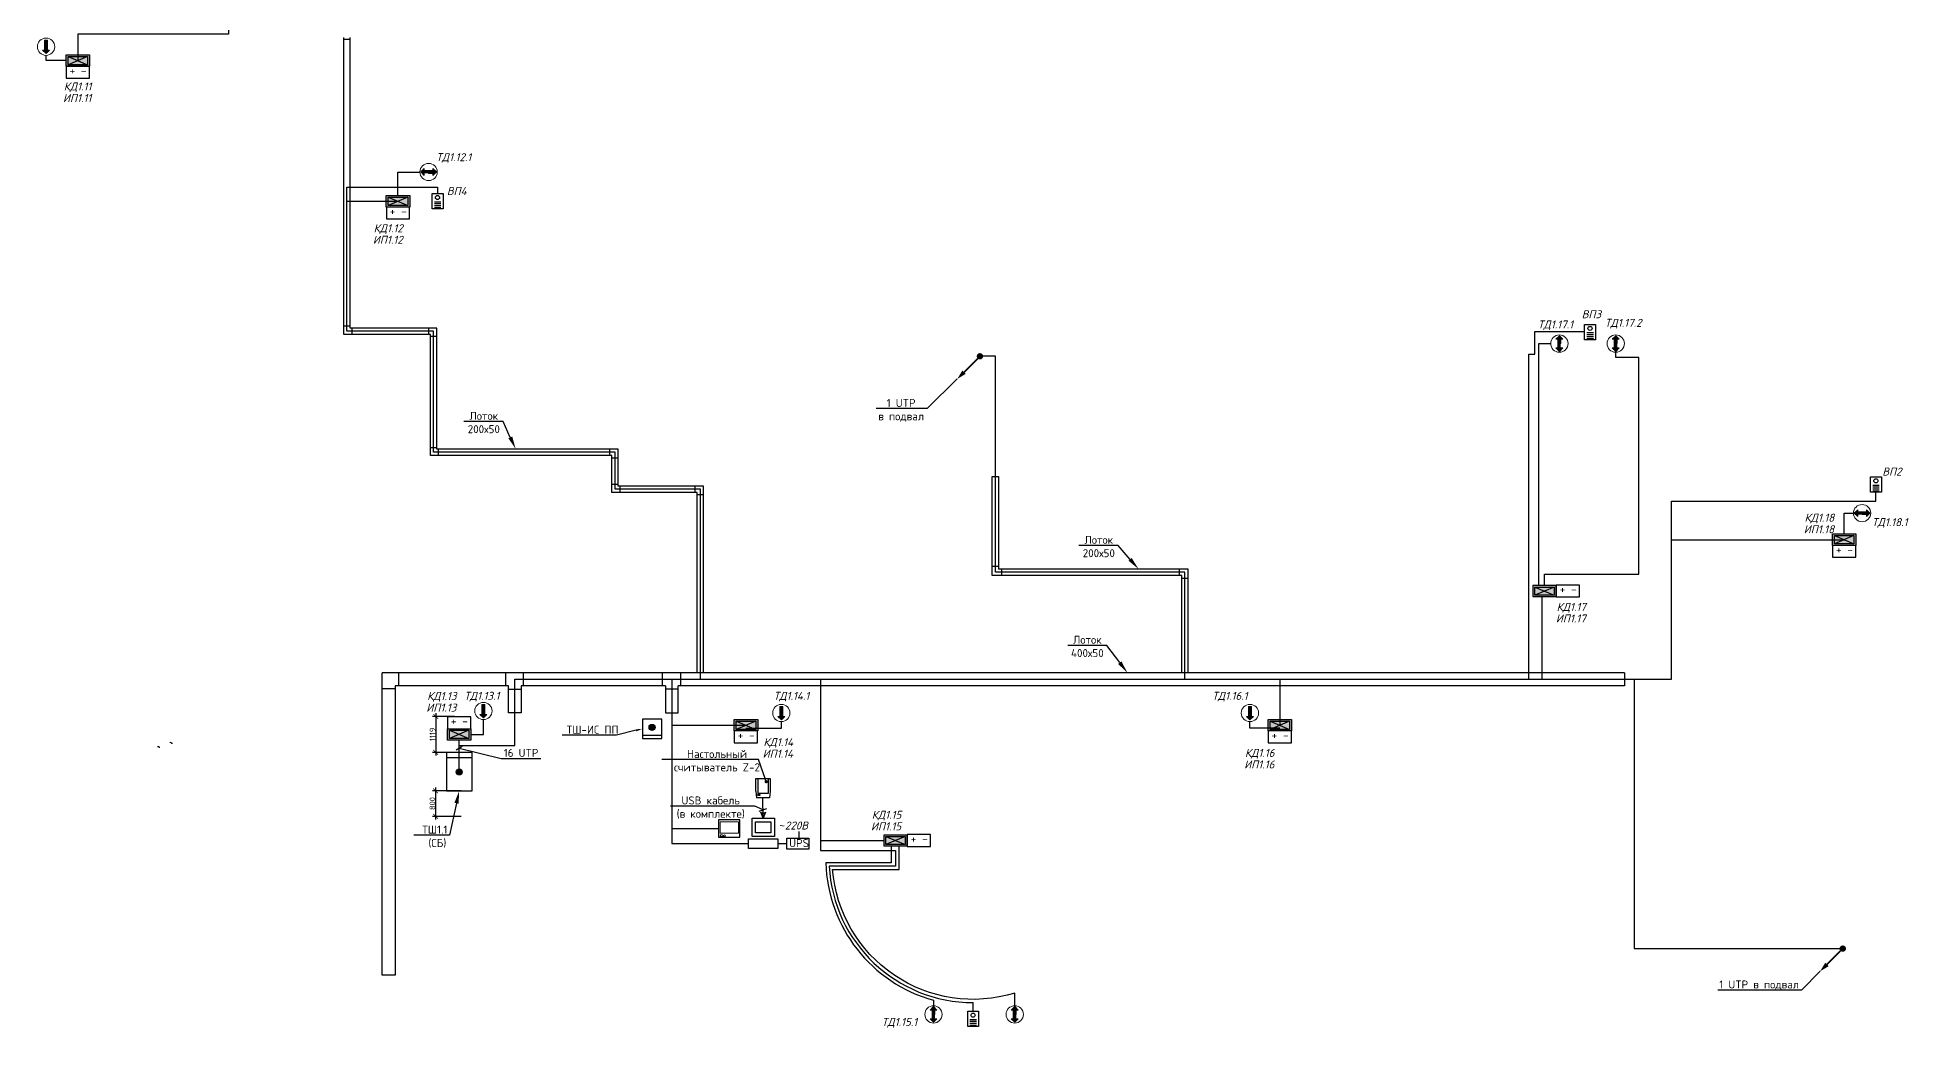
# Model space of a CAD drawing. Header units: millimetres. Extents: x -227263 to 66247, y -328592 to 378394.
# Drawn here: x 5106 to 63573, y 6150 to 37090 of the extents above; entities that cross this region are included whole.
import ezdxf
from ezdxf import colors
from ezdxf.entities.mleader import LeaderData, LeaderLine
from ezdxf.math import Vec2, Vec3

# ---------------------------------------------------------------- set-up
doc = ezdxf.new("R2010")
doc.units = ezdxf.units.MM
doc.header["$LTSCALE"] = 0.5
doc.layers.get('0').update_dxf_attribs({"lineweight": 18})
doc.layers.get('Defpoints').update_dxf_attribs({"color": 4, "lineweight": 140})
for name, color, linetype, lineweight in [('002_СКУД', 7, 'Continuous', 40), ('_0', 7, 'Continuous', 18), ('_СКУД', 1, 'Continuous', 30), ('_СС_ТФ', 174, 'Continuous', 30), ('АПС извещ', 1, 'Continuous', 30), ('ОС', 5, 'Continuous', 30), ('ОХР', 5, 'Continuous', 30), ('СКС UTP', 5, 'Continuous', 30), ('СС_СКК_Лоток', 170, 'Continuous', 25), ('СС_СКС_Кабель', 6, 'Continuous', 30), ('СС_СКС_Оборудование', 6, 'Continuous', 30), ('СС_СКУД_кабель', 7, 'Continuous', 30), ('СС_СКУД_оборудование', 7, 'Continuous', 25), ('СС_СКУД_текст', 7, 'Continuous', 25), ('СС_Схема', 7, 'Continuous', 30), ('Текст', 2, 'Continuous', 0)]:
    doc.layers.add(name, color=color, linetype=linetype, lineweight=lineweight)
for name, color, linetype in [('003_ОС', 170, 'Continuous'), ('1', 7, 'Continuous'), ('Датчики охр.', 5, 'Continuous')]:
    doc.layers.add(name, color=color, linetype=linetype)
doc.styles.add('BRAZEN-txt', font='isocpeui.ttf')
doc.styles.add('DEN', font='', dxfattribs={"height": 300})
doc.styles.add('ICOCPEUR', font='')
doc.styles.add('ISOCPEUR', font='isocpeui.ttf', dxfattribs={"height": 2.5})
doc.styles.add('UGO', font='isocpeui.ttf')
doc.styles.get('DEN').set_extended_font_data('ISOCPEUR')
doc.styles.get('ICOCPEUR').set_extended_font_data('ISOCPEUR')
doc.dimstyles.new('BRAZEN-Размеры_осевые', dxfattribs={"dimscale": 0, "dimtxt": 350, "dimasz": 150, "dimexe": 100, "dimexo": 100, "dimgap": 70, "dimtad": 1, "dimdec": 0, "dimzin": 0, "dimdsep": 46, "dimtxsty": 'BRAZEN-txt', "dimblk": 'ARCHTICK', "dimcen": 1, "dimdle": 100, "dimadec": 0, "dimazin": 0, "dimtfac": 1, "dimtdec": 0, "dimtofl": 0, "dimtmove": 1, "dimatfit": 3, "dimfxl": 1, "dimtolj": 1, "dimtzin": 0, "dimarcsym": 0})

# ---------------------------------------------------------------- blocks, each defined once
blk = doc.blocks.new('_ArchTick')
at = {"color": 0, "linetype": 'ByBlock', "const_width": 0.15}
blk.add_lwpolyline([(-0.5, -0.5), (0.5, 0.5)], dxfattribs=at)
blk = doc.blocks.new('*U278')
blk.add_hatch(color=256).paths.add_polyline_path([(-0.71, -0.71, 1), (0.71, 0.71, 1)])
blk.add_lwpolyline([(-7.07, -7.07, 0, 1.5, 0), (-4.95, -4.95, 2, 2, 0)], format="xyseb")
at = {"const_width": 0.5}
blk.add_lwpolyline([(-4.95, -4.95), (-0.71, -0.71)], dxfattribs=at)
blk = doc.blocks.new('_None')
blk = doc.blocks.new('соед. коробка')
at = {"layer": 'ОС'}
h = blk.add_hatch(color=0, dxfattribs=at)
h.dxf.hatch_style = 1
h.paths.add_polyline_path([(93.75, 0, 1), (-93.75, 0, 1)])
at = {"layer": 'ОС', "color": 0}
blk.add_circle((0, 0), 93.75, dxfattribs=at)
at = {"layer": 'ОС', "color": 0, "style": 'UGO'}
blk.add_attdef('ПАРАМЕТР', (-187.5, 150), '', height=112.5, dxfattribs=at)
blk = doc.blocks.new('*D498')
at = {"layer": 'Defpoints', "color": 0, "transparency": 16777216}
for p in [(18448, 13551), (17546, 12751), (18448, 12751)]:
    blk.add_point(p, dxfattribs=at)
at = {"layer": 'СС_СКК_Лоток', "color": 0, "linetype": 'Continuous', "lineweight": -2, "transparency": 16777216}
for p, q in [((18348, 13551), (17446, 13551)), ((17546, 13651), (17546, 12651)), ((18348, 12751), (17446, 12751))]:
    blk.add_line(p, q, dxfattribs=at)
at = {"layer": 'СС_СКК_Лоток', "color": 0, "lineweight": -2, "transparency": 16777216, "xscale": 150, "yscale": 150, "zscale": 150}
for p, rotation in [((17546, 13551), 90), ((17546, 12751), 270)]:
    blk.add_blockref('_ArchTick', p, dxfattribs=dict(at, rotation=rotation))
at = {"layer": 'СС_СКК_Лоток', "color": 0, "lineweight": 0, "transparency": 16777216, "insert": (17447, 13151), "char_height": 250, "width": 731.08, "attachment_point": 5, "rotation": 90, "style": 'ICOCPEUR'}
blk.add_mtext('\\A1;{\\H0.71429x;800}', dxfattribs=at)
blk = doc.blocks.new('*D499')
at = {"layer": 'Defpoints', "color": 0, "transparency": 16777216}
for p in [(18240, 15870), (17553, 14751), (18285, 14751)]:
    blk.add_point(p, dxfattribs=at)
at = {"layer": 'СС_СКК_Лоток', "color": 0, "linetype": 'Continuous', "lineweight": -2, "transparency": 16777216}
for p, q in [((18140, 15870), (17453, 15870)), ((17553, 15970), (17553, 14651)), ((18185, 14751), (17453, 14751))]:
    blk.add_line(p, q, dxfattribs=at)
at = {"layer": 'СС_СКК_Лоток', "color": 0, "lineweight": -2, "transparency": 16777216, "xscale": 150, "yscale": 150, "zscale": 150}
for p, rotation in [((17553, 15870), 90), ((17553, 14751), 270)]:
    blk.add_blockref('_ArchTick', p, dxfattribs=dict(at, rotation=rotation))
at = {"layer": 'СС_СКК_Лоток', "color": 0, "lineweight": 0, "transparency": 16777216, "insert": (17453, 15311), "char_height": 250, "width": 731.08, "attachment_point": 5, "rotation": 90, "style": 'ICOCPEUR'}
blk.add_mtext('\\A1;{\\H0.71429x;1119}', dxfattribs=at)
blk = doc.blocks.new('точка доступа')
at = {"lineweight": 20}
h = blk.add_hatch(color=0, dxfattribs=at)
h.dxf.hatch_style = 1
h.paths.add_polyline_path([(-64, 154), (-64, -293), (64, -293), (64, 154), (154, 154), (0, 310), (-154, 154)])
at = {"color": 0, "lineweight": 20}
for p, q in [((-154, 154), (0, 310)), ((-64, 154), (-154, 154)), ((-64, -293), (-64, 154)), ((154, 154), (0, 310)), ((64, -293), (64, 154)), ((64, 154), (154, 154)), ((-64, -293), (64, -293))]:
    blk.add_line(p, q, dxfattribs=at)
blk.add_circle((0, 0), 385, dxfattribs=at)
blk = doc.blocks.new('глб87')
at = {"layer": 'АПС извещ', "color": 1, "ltscale": 100}
blk.add_lwpolyline([(188096, -212870), (187290, -212870), (187290, -213279), (188096, -213279)], close=True, dxfattribs=at)
at = {"layer": '1', "color": 7, "style": 'DEN'}
blk.add_text('+ -', height=300, dxfattribs=at).set_placement((187401, -213161))
blk = doc.blocks.new('A$Ca14e5f01')
at = {"lineweight": 20}
h = blk.add_hatch(color=0, dxfattribs=at)
h.dxf.hatch_style = 1
h.paths.add_polyline_path([(315, 405), (378, 405), (270, 514), (162, 405), (225, 405), (225, 270), (315, 270)])
h = blk.add_hatch(color=0, dxfattribs=at)
h.dxf.hatch_style = 1
h.paths.add_polyline_path([(315, 134), (315, 270), (225, 270), (225, 134), (162, 134), (270, 25), (378, 134)])
at = {"color": 0, "lineweight": 20}
for p, q in [((162, 405), (270, 514)), ((225, 405), (162, 405)), ((225, 134), (162, 134)), ((162, 134), (270, 25)), ((225, 270), (225, 134)), ((315, 270), (225, 270)), ((315, 270), (225, 270)), ((378, 405), (270, 514)), ((378, 134), (270, 25)), ((315, 270), (315, 405)), ((315, 405), (378, 405)), ((315, 270), (315, 134)), ((315, 134), (378, 134))]:
    blk.add_line(p, q, dxfattribs=at)
blk.add_circle((270, 270), 270, dxfattribs=at)
blk = doc.blocks.new('A$C2DBE3CD9')
at = {"layer": '_0', "true_color": 0xffffff}
h = blk.add_hatch(color=7, dxfattribs=at)
h.dxf.hatch_style = 1
h.paths.add_polyline_path([(0, 542), (355, 542), (355, 0), (0, 0)])
at = {"layer": '_СКУД', "color": 5, "lineweight": 30, "ltscale": 200}
for points in [[(0, 542), (355, 542), (355, 0), (0, 0)], [(45, 496), (310, 496), (310, 45), (45, 45)]]:
    blk.add_lwpolyline(points, close=True, dxfattribs=at)
for points in [[(45, 496), (310, 45)], [(45, 45), (310, 496)]]:
    blk.add_lwpolyline(points, dxfattribs=at)
blk = doc.blocks.new('A$C40bc01a5')
at = {"layer": '_0', "true_color": 0xffffff, "transparency": 33554610}
h = blk.add_hatch(color=7, dxfattribs=at)
h.dxf.hatch_style = 1
h.paths.add_polyline_path([(602, 309), (-598, 309), (-598, -300), (602, -300)])
at = {"layer": 'АПС извещ', "color": 82, "lineweight": 30, "ltscale": 100}
blk.add_lwpolyline([(602, 309), (-598, 309), (-598, -300), (602, -300)], close=True, dxfattribs=at)
at = {"layer": 'Датчики охр.', "color": 82, "lineweight": 30}
for p, q in [((-494, 225), (494, -225)), ((494, 225), (-494, -225))]:
    blk.add_line(p, q, dxfattribs=at)
blk.add_lwpolyline([(-494, 225), (494, 225), (494, -225), (-494, -225)], close=True, dxfattribs=at)
blk = doc.blocks.new('_Oblique')
at = {"color": 0, "linetype": 'ByBlock', "lineweight": -2}
blk.add_line((-0.5, -0.5), (0.5, 0.5), dxfattribs=at)
blk = doc.blocks.new('*U508')
at = {"layer": '_СС_ТФ', "color": 3, "lineweight": 30}
for p, q in [((-102, -14), (101, -14)), ((-102, -74), (101, -74)), ((-102, -136), (101, -136)), ((-102, -194), (101, -194))]:
    blk.add_line(p, q, dxfattribs=at)
blk.add_lwpolyline([(-171, 241), (171, 241), (171, -241), (-171, -241)], close=True, dxfattribs=at)
blk.add_circle((-3, 117), 64.3, dxfattribs=at)
blk = doc.blocks.new('*U510')
at = {"layer": '_СС_ТФ', "color": 3, "lineweight": 30}
for p, q in [((-102, -14), (101, -14)), ((-102, -74), (101, -74)), ((-102, -136), (101, -136)), ((-102, -194), (101, -194))]:
    blk.add_line(p, q, dxfattribs=at)
blk.add_lwpolyline([(-171, 241), (171, 241), (171, -241), (-171, -241)], close=True, dxfattribs=at)
blk.add_circle((-3, 117), 64.3, dxfattribs=at)
blk = doc.blocks.new('АРМ СВН')
at = {"layer": 'ОХР', "color": 0, "lineweight": 30}
for points in [[(95408, 95807), (96806, 95807), (96806, 94673), (95408, 94673)], [(95618, 95588), (96582, 95588), (96582, 94891), (95618, 94891)], [(95188, 94515), (97030, 94515), (97030, 93920), (95188, 93920)]]:
    blk.add_lwpolyline(points, close=True, dxfattribs=at)
blk = doc.blocks.new('Настольный считыватель')
at = {"layer": '002_СКУД', "color": 7, "lineweight": 30}
for points in [[(444012, 221510), (444812, 221510), (444812, 220785)], [(444012, 220785), (444012, 221510)], [(444112, 221510), (444112, 220659)], [(444712, 221510), (444712, 220659), (444112, 220659)], [(444012, 220785), (444047, 220410)], [(444777, 220410), (444047, 220410)], [(444812, 220785), (444777, 220410)]]:
    blk.add_lwpolyline(points, dxfattribs=at)
blk.add_lwpolyline([(444121, 220593), (444229, 220593), (444229, 220552), (444121, 220552)], close=True, dxfattribs=at)
blk = doc.blocks.new('_Dot')
at = {"color": 0, "linetype": 'ByBlock', "lineweight": -2}
blk.add_line((-0.5, 0), (-1, 0), dxfattribs=at)
at = {"color": 0, "linetype": 'ByBlock', "const_width": 0.5}
blk.add_lwpolyline([(-0.25, 0, 1), (0.25, 0, 1)], format="xyb", close=True, dxfattribs=at)
blk = doc.blocks.new('A$C250d0772')
at = {"color": 3}
for p, q in [((0, 549), (659, 549)), ((0, 0), (0, 549)), ((659, 0), (0, 0)), ((659, 549), (659, 0))]:
    blk.add_line(p, q, dxfattribs=at)
at = {"color": 3, "lineweight": 15}
for p, q in [((549, 78), (586, 78)), ((549, 23), (586, 23))]:
    blk.add_line(p, q, dxfattribs=at)
blk.add_lwpolyline([(42, 480), (617, 480), (617, 127), (42, 127)], close=True, dxfattribs=at)
blk.add_circle((472, 51), 29.3, dxfattribs=at)
for centre, start, end in [((549, 51), 90, 270), ((586, 51), 270, 90)]:
    blk.add_arc(centre, 27.5, start, end, dxfattribs=at)

msp = doc.modelspace()

# ---------------------------------------------------------------- linework, layer by layer
at = {"layer": '003_ОС', "color": 1, "ltscale": 70}
for points in [[(28895.7, 12278.4), (28895.7, 12074)], [(28245.4, 11898.2), (28521.5, 11898.2)]]:
    msp.add_lwpolyline(points, dxfattribs=at)
at = {"layer": 'СКС UTP', "color": 1, "lineweight": 30}
msp.add_lwpolyline([(28521.5, 12074), (29214.5, 12074), (29214.5, 11722.5), (28521.5, 11722.5)], close=True, dxfattribs=at)
at = {"layer": 'СС_СКК_Лоток'}
for p, q in [((14677.4, 27807.2), (14677.4, 37090.3)), ((14677.4, 37031.4), (14877.4, 37031.4)), ((14877.4, 28007.2), (14877.4, 37090.3)), ((14877.4, 28063.2), (14677.4, 28063.2)), ((17385.7, 27807.2), (14677.4, 27807.2)), ((17585.7, 28007.2), (14877.4, 28007.2)), ((14925.6, 28007.2), (14925.6, 27807.2)), ((17338, 27807.2), (17338, 28007.2)), ((17385.7, 24029.2), (17385.7, 27807.2)), ((17385.7, 27750.9), (17585.7, 27750.9)), ((17585.7, 24229.2), (17585.7, 28007.2)), ((17585.7, 24267.4), (17385.7, 24267.4)), ((23053.2, 24029.2), (17385.7, 24029.2)), ((23253.2, 24229.2), (17585.7, 24229.2)), ((17628.5, 24229.2), (17628.5, 24029.2)), ((22989.3, 24029.2), (22989.3, 24229.2)), ((23053.2, 22869.5), (23053.2, 24029.2)), ((23253.2, 23069.5), (23253.2, 24229.2)), ((23053.2, 23949), (23253.2, 23949)), ((23253.2, 23121.6), (23053.2, 23121.6)), ((25723.2, 22869.5), (23053.2, 22869.5)), ((25923.2, 23069.5), (23253.2, 23069.5)), ((23308.9, 23069.5), (23308.9, 22869.5)), ((25660.3, 22869.5), (25660.3, 23069.5)), ((25723.2, 17232.9), (25723.2, 22869.5)), ((25723.2, 22802.6), (25923.2, 22802.6)), ((25923.2, 17232.9), (25923.2, 23069.5)), ((34941.3, 20279.5), (34941.3, 23374.6)), ((34941.3, 23374.6), (35141.3, 23374.6)), ((35141.3, 23374.6), (35141.3, 20479.5)), ((35141.3, 20554.3), (34941.3, 20554.3)), ((41060.1, 20479.5), (35141.3, 20479.5)), ((35227.3, 20479.5), (35227.3, 20279.5)), ((40791.8, 20279.5), (40791.8, 20479.5)), ((41060.1, 17232.9), (41060.1, 20479.5)), ((40860.1, 20279.5), (34941.3, 20279.5)), ((40860.1, 17232.9), (40860.1, 20279.5)), ((40860.1, 20196.2), (41060.1, 20196.2)), ((15882.3, 7788.2), (15882.3, 17232.9)), ((54701.6, 17232.9), (15882.3, 17232.9)), ((16396.6, 16832.9), (16396.6, 17232.9)), ((19738.6, 16832.9), (19738.6, 17232.9)), ((20298, 16832.9), (20298, 17232.9)), ((24637.6, 16832.9), (24637.6, 17232.9)), ((25209.9, 16832.9), (25209.9, 17232.9)), ((54701.6, 17232.9), (54701.6, 16832.9)), ((16282.3, 16737.9), (15882.3, 16737.9)), ((19820.9, 16832.9), (16282.3, 16832.9)), ((16282.3, 16832.9), (16282.3, 7788.2)), ((19820.9, 15990), (19820.9, 16832.9)), ((19820.9, 16723.6), (20220.9, 16723.6)), ((24728.9, 16832.9), (20220.9, 16832.9)), ((20220.9, 16832.9), (20220.9, 15990)), ((24728.9, 16832.9), (24728.9, 15990)), ((24728.9, 16737.9), (25128.9, 16737.9)), ((54701.6, 16832.9), (25128.9, 16832.9)), ((25128.9, 15990), (25128.9, 16832.9)), ((20220.9, 15990), (19820.9, 15990)), ((24728.9, 15990), (25128.9, 15990)), ((16282.3, 7788.2), (15882.3, 7788.2))]:
    msp.add_line(p, q, dxfattribs=at)
at = {"layer": 'СС_СКС_Оборудование', "color": 7}
for p, q in [((24611.7, 15272.2), (24011.7, 15272.2)), ((17884.9, 14594.8), (18684.9, 14594.8))]:
    msp.add_line(p, q, dxfattribs=at)
for points in [[(24611.7, 15187.6), (24611.7, 15787.6), (24011.7, 15787.6), (24011.7, 15187.6)], [(17884.9, 13551.1), (18684.9, 13551.1), (18684.9, 14751.1), (17884.9, 14751.1)]]:
    msp.add_lwpolyline(points, close=True, dxfattribs=at)
at = {"layer": 'СС_СКУД_кабель', "color": 6}
for points in [[(8955.8, 43495), (8955.8, 42937.5), (11078.5, 42937.5), (11078.5, 37190.3), (6366.3, 37190.3), (6366.3, 36364.2)], [(18284.9, 14751.1), (18284.9, 14961.5), (20020.9, 14961.5), (20020.9, 17032.9), (25823.2, 17032.9), (25823.2, 22969.5), (23153.2, 22969.5), (23153.2, 24129.2), (17485.7, 24129.2), (17485.7, 27907.2), (14777.4, 27907.2), (14777.4, 32413.3), (17610.8, 32413.3), (17610.8, 32211.2)], [(18284.9, 14751.1), (18284.9, 14961.5), (20020.9, 14961.5), (20020.9, 17032.9), (25823.2, 17032.9), (25823.2, 22969.5), (23153.2, 22969.5), (23153.2, 24129.2), (17485.7, 24129.2), (17485.7, 27907.2), (14777.4, 27907.2), (14777.4, 31968.7), (16371.3, 31968.7)], [(18284.9, 14751.1), (18284.9, 14961.5), (20020.9, 14961.5), (20020.9, 17032.9), (51711.3, 17032.9), (51711.3, 19625.3), (51711.3, 27193.3), (51890.6, 27193.3), (51890.6, 27898.1), (53451.5, 27898.1)], [(18284.9, 14136.7), (18284.9, 14961.5), (20020.9, 14961.5), (20020.9, 17032.9), (40960.1, 17032.9), (40960.1, 20379.5), (35041.3, 20379.5), (35041.3, 27126.5), (34556, 27126.5)], [(18284.9, 14751.1), (18284.9, 14961.5), (20020.9, 14961.5), (20020.9, 17032.9), (56161.6, 17032.9), (56161.6, 22597.2), (62555, 22597.2), (62555, 22875.9)], [(18284.9, 14751.1), (18284.9, 14961.5), (20020.9, 14961.5), (20020.9, 17032.9), (56161.6, 17032.9), (56161.6, 21396.2), (61563.4, 21396.2)], [(18284.9, 14751.1), (18284.9, 14961.5), (20020.9, 14961.5), (20020.9, 17032.9), (52127.4, 17032.9), (52127.4, 19625.3)], [(18284.9, 14751.1), (18284.9, 14961.5), (20020.9, 14961.5), (20020.9, 17032.9), (24928.9, 17032.9), (24928.9, 15596.3), (27245.1, 15596.3)], [(18284.9, 14751.1), (18284.9, 14961.5), (20020.9, 14961.5), (20020.9, 17032.9), (43928.8, 17032.9), (43928.8, 15596.3)], [(18284.9, 14751.1), (18284.9, 14961.5), (20020.9, 14961.5), (20020.9, 17032.9), (55003.5, 17032.9), (55003.5, 8617.6), (61518.2, 8617.6)], [(18284.9, 14751.1), (18284.9, 14961.5), (20020.9, 14961.5), (20020.9, 17032.9), (29574.5, 17032.9), (29574.5, 11992.7), (31554.4, 11995.2)], [(18284.9, 14751.1), (18284.9, 14961.5), (20020.9, 14961.5), (20020.9, 17032.9), (24928.9, 17032.9), (24928.9, 12369.9), (26391.9, 12369.9)], [(18284.9, 14751.1), (18284.9, 14961.5), (20020.9, 14961.5), (20020.9, 17032.9), (24928.9, 17032.9), (24928.9, 11898.2), (27324.4, 11898.2)], [(18284.9, 14136.7), (18284.9, 15134.4)], [(34345, 6661.8), (34345, 6932.3)]]:
    msp.add_lwpolyline(points, dxfattribs=at)
at = {"layer": 'СС_СКУД_кабель', "color": 84}
for points in [[(6000.7, 36364.2), (5375.4, 36364.2), (5375.4, 36530.2)], [(16371.3, 32146.4), (16371.3, 32884.9), (17059.5, 32884.9)], [(52016, 19960), (52016, 27524.5), (52392.8, 27524.5)], [(52194.3, 19960), (52194.3, 20321), (55144.9, 20321), (55144.9, 27093.5), (54423.3, 27093.5), (54423.3, 27254.8)], [(61563.4, 21573.9), (61563.4, 22224.7), (61852.3, 22224.7)], [(18648.5, 15312.1), (19042.1, 15312.1), (19042.1, 15774)], [(27245.1, 15502.7), (28350.6, 15502.7), (28350.6, 15710.1)], [(43928.8, 15502.7), (42993.2, 15502.7), (42993.2, 15710.1)]]:
    msp.add_lwpolyline(points, dxfattribs=at)
at = {"layer": 'СС_СКУД_кабель', "color": 6}
msp.add_lwpolyline([(18284.9, 14751.1), (18284.9, 14961.5), (20020.9, 14961.5), (20020.9, 17032.9), (29574.5, 17032.9), (29574.5, 11687.7), (31920.7, 11687.7), (31920.7, 11194.1), (29844, 11194.1, 0.3983172), (34345, 6932.3)], format="xyb", dxfattribs=at)
at = {"layer": 'СС_СКУД_кабель', "color": 84}
for points in [[(31784.8, 11827.9), (31784.8, 11294.1), (29739.6, 11296.4, 0.3278622), (33105.5, 7002.2), (33105.5, 6832.9)], [(35644.2, 6832.9), (35644.2, 7228.1, -0.4804171), (29950.9, 11094.1), (32031.3, 11094.1), (32031.3, 11827.9)]]:
    msp.add_lwpolyline(points, format="xyb", dxfattribs=at)
at = {"layer": 'СС_СКУД_оборудование', "color": 0, "lineweight": 30}
msp.add_lwpolyline([(27707.5, 12884.9), (27782.9, 12833.2), (27857.6, 12886), (27783.9, 12692.9)], close=True, dxfattribs=at)
at = {"layer": 'СС_СКУД_оборудование', "color": 0, "lineweight": 25}
msp.add_lwpolyline([(27783.9, 12692.9), (27777.7, 13329.2)], dxfattribs=at)

# ---------------------------------------------------------------- block references
at = {"layer": 'СС_СКК_Лоток', "color": 7, "xscale": 100, "yscale": 100, "zscale": 100}
for p in [(34556, 27126.5), (61518.2, 8617.6)]:
    msp.add_blockref('*U278', p, dxfattribs=at)
at = {"layer": 'СС_СКС_Кабель'}
msp.add_blockref('соед. коробка', (24311.7, 15529.9), dxfattribs=at)
at = {"layer": 'СС_СКС_Кабель', "rotation": 90}
msp.add_blockref('соед. коробка', (18284.9, 14136.7), dxfattribs=at)
at = {"layer": 'СС_СКУД_кабель', "color": 6, "xscale": 0.6105000000000002, "yscale": 0.55, "zscale": 0.55}
for p in [(52199.3, 19790.1), (31919.6, 11992.7)]:
    msp.add_blockref('A$C40bc01a5', p, dxfattribs=at)
at = {"layer": 'СС_СКУД_оборудование', "color": 5, "xscale": 0.7, "yscale": 0.7, "zscale": 0.7}
for p, rotation in [((5375.4, 36799.9), 180), ((19042.1, 16043.7), 180.0000000000012), ((28350.6, 15979.8), 180), ((42993.2, 15979.8), 180)]:
    msp.add_blockref('точка доступа', p, dxfattribs=dict(at, rotation=rotation))
at = {"layer": 'СС_СКУД_оборудование', "linetype": 'ByBlock', "lineweight": 30, "yscale": 1.35, "zscale": 1.3, "rotation": 270}
for p in [(6000.7, 36541.9), (16005.7, 32146.4), (61197.8, 21573.9), (17917.4, 15489.8), (26879.5, 15774), (43563.2, 15774)]:
    msp.add_blockref('A$C2DBE3CD9', p, dxfattribs=at)
at = {"layer": 'СС_СКУД_оборудование', "xscale": 0.9025304142727476, "yscale": 0.9025304142727476, "zscale": 0.9025304142727476}
for p in [(-163032.5, 228307.8), (-153025.9, 223912.3), (-107835.3, 213339.8), (-116468.1, 212098.5), (-151115.8, 207980.3), (-142153.7, 207539.8), (-125469.9, 207539.8), (-136747.7, 204301.1)]:
    msp.add_blockref('глб87', p, dxfattribs=at)
at = {"layer": 'СС_СКУД_оборудование', "color": 6}
for p, rotation in [((17598.9, 32615.2), 90), ((52932.2, 27794.2), 180), ((54693, 27794.2), 180), ((62391.8, 21955), 90), ((33375.2, 6832.9), 180), ((35913.9, 6832.9), 180)]:
    msp.add_blockref('A$Ca14e5f01', p, dxfattribs=dict(at, rotation=rotation))
at = {"layer": 'СС_СКУД_оборудование', "color": 3, "lineweight": 30}
for name, p in [('*U510', (17610.8, 31970.1)), ('*U508', (53622.5, 27881.1)), ('*U508', (62555, 23117)), ('*U508', (34345, 6420.7))]:
    msp.add_blockref(name, p, dxfattribs=at)
at = {"layer": 'СС_СКУД_оборудование', "color": 2, "lineweight": 30, "xscale": 0.5476409745648678, "yscale": 0.5476409745648678, "zscale": 0.5476409745648678}
msp.add_blockref('Настольный считыватель', (-215600.3, -107376.4), dxfattribs=at)
at = {"layer": 'СС_СКУД_оборудование', "color": 0, "lineweight": 30, "xscale": -1}
msp.add_blockref('A$C250d0772', (27051.1, 12095.3), dxfattribs=at)
at = {"layer": 'СС_СКУД_оборудование', "color": 0, "xscale": 0.5, "yscale": 0.5, "zscale": 0.5}
msp.add_blockref('АРМ СВН', (-20269.7, -35210.6), dxfattribs=at)

# ---------------------------------------------------------------- texts
at = {"layer": 'СС_СКУД_текст', "color": 7, "lineweight": 20, "style": 'ISOCPEUR'}
for s, p in [('КД1.11', (5929.2, 35432.4)), ('ИП1.11', (5903.5, 35070.8)), ('КД1.12', (15611.4, 31002.6)), ('ИП1.12', (15585.8, 30641)), ('ИП1.18', (60298.2, 21596.8)), ('КД1.18', (60323.8, 21958.4)), ('КД1.17', (52576.2, 19169.9)), ('ИП1.17', (52550.5, 18808.3)), ('КД1.13', (17283.5, 16385.2)), ('ИП1.13', (17257.8, 16023.6)), ('ИП1.14', (27765, 14582.6, 0)), ('КД1.14', (27790.7, 14944.2, 0)), ('КД1.16', (42838, 14608.2)), ('ИП1.16', (42812.4, 14246.6)), ('КД1.15', (31176.5, 12674)), ('ИП1.15', (31150.9, 12312.4))]:
    msp.add_text(s, height=250, dxfattribs=at).set_placement(p)
at = {"layer": 'СС_СКУД_текст', "style": 'ISOCPEUR'}
for s, p in [('ТД1.12.1', (17564.9, 33223)), ('ВП4', (17900, 32167)), ('ТД1.17.1', (51989.6, 27995.8)), ('ВП3', (53360.5, 28315.5)), ('ТД1.17.2', (54083.1, 28046.3)), ('ВП2', (62754.4, 23398.8)), ('ТД1.18.1', (62427.9, 21819.2)), ('ТД1.13.1', (18440.9, 16390.9)), ('ТД1.14.1', (28109.5, 16390.9)), ('ТД1.16.1', (41813.1, 16390.9)), ('ТД1.15.1', (31488.9, 6201.9))]:
    msp.add_text(s, height=250, dxfattribs=at).set_placement(p)
at = {"layer": 'Текст', "color": 7, "linetype": 'Continuous', "lineweight": 30, "ltscale": 100, "char_height": 250, "width": 733.726, "attachment_point": 4, "style": 'ISOCPEUR'}
for s, insert in [('{\\fArial Narrow|b0|i0|c204|p34;~}220В', (28294.3, 12463.5, 0)), ('{\\fISOCPEUR|b0|i0|c204|p34;UPS}', (28595, 11915.4))]:
    msp.add_mtext(s, dxfattribs=dict(at, insert=insert))

# ---------------------------------------------------------------- dimensions: what is measured, and where the dimension line sits
at = {"layer": 'СС_СКК_Лоток', "color": 7, "lineweight": 0}
for base, p1, p2, picture, middle in [((17552.6, 14751.1), (18240.4, 15870), (18284.9, 14751.1), '*D499', (17453.4, 15310.6)), ((17546.3, 12751.1), (18448.3, 13551.1), (18448.3, 12751.1), '*D498', (17447, 13151.1))]:
    dim = msp.add_linear_dim(base=base, p1=p1, p2=p2, angle=270, text='{\\H0.71429x;<>}', dimstyle='BRAZEN-Размеры_осевые', override={"dimscale": 1, "dimtxt": 250, "dimgap": 10, "dimtxsty": 'ICOCPEUR'}, dxfattribs=at)
    dim.commit()
    dim.dimension.update_dxf_attribs({"geometry": picture, "text_midpoint": middle})

# ---------------------------------------------------------------- leaders
ml = msp.add_multileader_mtext('Standard', dxfattribs=at)
ml.set_content('1 UTP\\Pв подвал', color=7, style='ICOCPEUR')
ml.set_leader_properties()
ml.set_arrow_properties(name='NONE')
ml.build(insert=Vec2(0, 0))
ml.multileader.update_dxf_attribs({"text_left_attachment_type": 6, "text_right_attachment_type": 6, "dogleg_length": 100, "arrow_head_size": 400})
ctx = ml.context
ctx.base_point, ctx.char_height, ctx.arrow_head_size, ctx.landing_gap_size, ctx.plane_origin = Vec3(31381.1, 25492.5), 250, 400, 0, Vec3(38241.1, 25508)
ctx.left_attachment, ctx.right_attachment, ctx.text_align_type = 6, 6, 1
notes = []
notes.append((ctx, [(0, (1, 1, 0), (32906.8, 25492.5), (-1, 0), 100, [(0, [(33848.9, 26419.4)], 0, [])])]))
ctx.mtext.insert, ctx.mtext.width, ctx.mtext.alignment, ctx.mtext.flow_direction = Vec3(32093.9, 25792.5), 1991.197, 2, 5
ml = msp.add_multileader_mtext('Standard', dxfattribs=at)
ml.set_content('Лоток\\P200х50', color=7, style='ICOCPEUR')
ml.set_leader_properties()
ml.build(insert=Vec2(0, 0))
ml.multileader.update_dxf_attribs({"text_left_attachment_type": 6, "text_right_attachment_type": 6, "dogleg_length": 100, "arrow_head_size": 400})
ctx = ml.context
ctx.base_point, ctx.char_height, ctx.arrow_head_size, ctx.landing_gap_size, ctx.plane_origin = Vec3(18553.7, 25091), 250, 400, 0, Vec3(24131.9, 22944.6)
ctx.left_attachment, ctx.right_attachment, ctx.text_align_type = 6, 6, 1
notes.append((ctx, [(0, (1, 1, 0), (19653.7, 25091), (-1, 0), 100, [(0, [(20049.5, 24229.2)], 0, [])])]))
ctx.mtext.insert, ctx.mtext.width, ctx.mtext.alignment, ctx.mtext.flow_direction = Vec3(19053.7, 25391), 2467.274, 2, 5
ml = msp.add_multileader_mtext('Standard', dxfattribs=at)
ml.set_content('Лоток\\P200х50', color=7, style='ICOCPEUR')
ml.set_leader_properties()
ml.build(insert=Vec2(0, 0))
ml.multileader.update_dxf_attribs({"text_left_attachment_type": 6, "text_right_attachment_type": 6, "dogleg_length": 100, "arrow_head_size": 400})
ctx = ml.context
ctx.base_point, ctx.char_height, ctx.arrow_head_size, ctx.landing_gap_size, ctx.plane_origin = Vec3(37770.7, 21215.6), 250, 400, 0, Vec3(43332.8, 19253.5)
ctx.left_attachment, ctx.right_attachment, ctx.text_align_type = 6, 6, 1
notes.append((ctx, [(0, (1, 1, 0), (38870.7, 21215.6), (-1, 0), 100, [(0, [(39511.5, 20479.5)], 0, [])])]))
ctx.mtext.insert, ctx.mtext.width, ctx.mtext.alignment, ctx.mtext.flow_direction = Vec3(38270.7, 21515.6), 2467.274, 2, 5
ml = msp.add_multileader_mtext('Standard', dxfattribs=at)
ml.set_content('Лоток\\P400х50', color=7, style='ICOCPEUR')
ml.set_leader_properties()
ml.build(insert=Vec2(0, 0))
ml.multileader.update_dxf_attribs({"text_left_attachment_type": 6, "text_right_attachment_type": 6, "dogleg_length": 100, "arrow_head_size": 400})
ctx = ml.context
ctx.base_point, ctx.char_height, ctx.arrow_head_size, ctx.landing_gap_size, ctx.plane_origin = Vec3(37400.3, 18094.4), 250, 400, 0, Vec3(42987.4, 16132.3)
ctx.left_attachment, ctx.right_attachment, ctx.text_align_type = 6, 6, 1
notes.append((ctx, [(0, (1, 1, 0), (38525.3, 18094.4), (-1, 0), 100, [(0, [(39166.1, 17232.9)], 0, [])])]))
ctx.mtext.insert, ctx.mtext.width, ctx.mtext.alignment, ctx.mtext.flow_direction = Vec3(37912.8, 18394.4), 2467.274, 2, 5
ml = msp.add_multileader_mtext('Standard', dxfattribs=at)
ml.set_content('ТШ-ИС ПП', color=7, style='ICOCPEUR')
ml.set_leader_properties()
ml.build(insert=Vec2(0, 0))
ml.multileader.update_dxf_attribs({"text_left_attachment_type": 6, "text_right_attachment_type": 6, "dogleg_length": 1, "arrow_head_size": 200})
ctx = ml.context
ctx.base_point, ctx.char_height, ctx.arrow_head_size, ctx.landing_gap_size, ctx.plane_origin = Vec3(21702.4, 15284.7), 250, 200, 0, Vec3(29175.8, 12703.9)
ctx.left_attachment, ctx.right_attachment, ctx.text_align_type = 6, 6, 1
notes.append((ctx, [(0, (1, 1, 0), (23203.4, 15284.7), (-1, 0), 1, [(0, [(24011.7, 15487.6)], 0, [])])]))
ctx.mtext.insert, ctx.mtext.width, ctx.mtext.alignment, ctx.mtext.flow_direction = Vec3(22452.4, 15584.7), 1991.197, 2, 5
ml = msp.add_multileader_mtext('Standard', dxfattribs=at)
ml.set_content('16 UTP', color=7, style='ICOCPEUR')
ml.set_leader_properties()
ml.set_arrow_properties(name='OBLIQUE')
ml.build(insert=Vec2(0, 0))
ml.multileader.update_dxf_attribs({"text_left_attachment_type": 6, "text_right_attachment_type": 6, "dogleg_length": 100, "arrow_head_size": 150})
ctx = ml.context
ctx.base_point, ctx.char_height, ctx.arrow_head_size, ctx.landing_gap_size, ctx.plane_origin = Vec3(19701.4, 14558.7), 250, 150, 0, Vec3(26137, 14962.2)
ctx.left_attachment, ctx.right_attachment, ctx.text_align_type = 6, 6, 1
notes.append((ctx, [(1, (1, 1, 0), (19601.4, 14558.7), (1, 0), 100, [(0, [(18284.9, 14876.9)], 0, [])])]))
ctx.mtext.insert, ctx.mtext.width, ctx.mtext.alignment, ctx.mtext.flow_direction = Vec3(20218.2, 14858.7), 1991.197, 2, 5
ml = msp.add_multileader_mtext('Standard', dxfattribs=at)
ml.set_content('ТШ1.1\\P (СБ)', color=7, style='ICOCPEUR')
ml.set_leader_properties()
ml.build(insert=Vec2(0, 0))
ml.multileader.update_dxf_attribs({"text_left_attachment_type": 6, "text_right_attachment_type": 6, "dogleg_length": 100, "arrow_head_size": 400})
ctx = ml.context
ctx.base_point, ctx.char_height, ctx.arrow_head_size, ctx.landing_gap_size, ctx.plane_origin = Vec3(17058.9, 12161.1), 250, 400, 0, Vec3(25003.9, 9820.6)
ctx.left_attachment, ctx.right_attachment, ctx.text_align_type = 6, 6, 1
notes.append((ctx, [(0, (1, 1, 0), (17985.4, 12161.1), (-1, 0), 100, [(0, [(18284.9, 13551.1)], 0, [])])]))
ctx.mtext.insert, ctx.mtext.width, ctx.mtext.alignment, ctx.mtext.flow_direction = Vec3(17522.9, 12461.1), 1828.338, 2, 5
ml = msp.add_multileader_mtext('Standard', dxfattribs=at)
ml.set_content('1 UTP в подвал', color=7, style='ICOCPEUR')
ml.set_leader_properties()
ml.set_arrow_properties(name='NONE')
ml.build(insert=Vec2(0, 0))
ml.multileader.update_dxf_attribs({"text_left_attachment_type": 6, "text_right_attachment_type": 6, "dogleg_length": 100, "arrow_head_size": 400})
ctx = ml.context
ctx.base_point, ctx.char_height, ctx.arrow_head_size, ctx.landing_gap_size, ctx.plane_origin = Vec3(57676.9, 7321.7), 250, 400, 0, Vec3(65203.3, 6999.1)
ctx.left_attachment, ctx.right_attachment, ctx.text_align_type = 6, 6, 1
notes.append((ctx, [(0, (1, 1, 0), (60228.8, 7321.7), (-1, 0), 100, [(0, [(60811.1, 7910.5)], 0, [])])]))
ctx.mtext.insert, ctx.mtext.width, ctx.mtext.defined_height, ctx.mtext.alignment, ctx.mtext.flow_direction = Vec3(58902.8, 7621.7), 3857.534, 2037.1, 2, 5
at = {"layer": 'СС_СКУД_текст', "color": 7, "lineweight": 20}
ml = msp.add_multileader_mtext('Standard', dxfattribs=at)
ml.set_content('Настольный \\Pсчитыватель Z-2', color=7, style='ICOCPEUR')
ml.set_leader_properties()
ml.set_arrow_properties(name='DOT')
ml.build(insert=Vec2(0, 0))
ml.multileader.update_dxf_attribs({"text_left_attachment_type": 6, "text_right_attachment_type": 6, "dogleg_length": 0.36, "arrow_head_size": 100})
ctx = ml.context
ctx.base_point, ctx.char_height, ctx.arrow_head_size, ctx.landing_gap_size, ctx.plane_origin = Vec3(24558.2, 14524.5, 0), 250, 100, 0.09, Vec3(24098.4, 15721.2, 0)
ctx.left_attachment, ctx.right_attachment, ctx.text_align_type = 6, 6, 1
notes.append((ctx, [(1, (1, 1, 0), (27634.6, 14524.5, 0), (-1, 0), 241, [(0, [(27876.9, 13834.9, 0)], 0, [])])]))
ctx.mtext.insert, ctx.mtext.width, ctx.mtext.defined_height, ctx.mtext.alignment, ctx.mtext.flow_direction = Vec3(26339.8, 14824.5, 0), 4306.766, 1090.9, 2, 5
ml = msp.add_multileader_mtext('Standard', dxfattribs=at)
ml.set_content('USB кабель\\P(в комплекте) ', color=7, style='ICOCPEUR')
ml.set_leader_properties()
ml.set_arrow_properties(name='OBLIQUE')
ml.build(insert=Vec2(0, 0))
ml.multileader.update_dxf_attribs({"text_left_attachment_type": 6, "text_right_attachment_type": 6, "dogleg_length": 0.36, "arrow_head_size": 180})
ctx = ml.context
ctx.base_point, ctx.char_height, ctx.arrow_head_size, ctx.landing_gap_size, ctx.plane_origin = Vec3(25005.9, 13073), 250, 180, 0.09, Vec3(23782.9, 14791.5)
ctx.left_attachment, ctx.right_attachment, ctx.text_align_type = 6, 6, 1
notes.append((ctx, [(1, (1, 1, 0), (27523.4, 13073), (-1, 0), 241, [(0, [(27781.4, 12955.8)], 0, [])])]))
ctx.mtext.insert, ctx.mtext.width, ctx.mtext.alignment, ctx.mtext.flow_direction = Vec3(26144.2, 13373), 3719.891, 2, 5
at = {"layer": 'СС_Схема'}
ml = msp.add_multileader_mtext('Standard', dxfattribs=at)
ml.set_content('Патч-корды\\PRJ-45/RJ-45', color=256, style='ISOCPEUR')
ml.set_leader_properties()
ml.set_arrow_properties(name='ARCHTICK')
ml.build(insert=Vec2(0, 0))
ml.multileader.update_dxf_attribs({"text_left_attachment_type": 6, "text_right_attachment_type": 6, "dogleg_length": 9, "arrow_head_size": 1})
ctx = ml.context
ctx.base_point, ctx.char_height, ctx.arrow_head_size, ctx.landing_gap_size, ctx.plane_origin = Vec3(8911.5, 14911.6), 2.5, 1, 2.5, Vec3(8944.8, 14909.9)
ctx.left_attachment, ctx.right_attachment = 6, 6
notes.append((ctx, [(1, (1, 1, 0), (8909.8, 14911.6), (1, 0), 1.69, [(0, [(8880.1, 14917.7), (8880.1, 14942.8)], 0, [])])]))
ctx.mtext.insert, ctx.mtext.width, ctx.mtext.defined_height, ctx.mtext.flow_direction = Vec3(8914, 14914.6), 22.896, 3.67, 5
ml = msp.add_multileader_mtext('Standard', dxfattribs=at)
ml.set_content('Патч-корды\\PRJ-45/RJ-45', color=256, style='ISOCPEUR')
ml.set_leader_properties()
ml.set_arrow_properties(name='ARCHTICK')
ml.build(insert=Vec2(0, 0))
ml.multileader.update_dxf_attribs({"text_left_attachment_type": 6, "text_right_attachment_type": 6, "dogleg_length": 9, "arrow_head_size": 1})
ctx = ml.context
ctx.base_point, ctx.char_height, ctx.arrow_head_size, ctx.landing_gap_size, ctx.plane_origin = Vec3(9299.5, 15040.4), 2.5, 1, 2.5, Vec3(9332.9, 15038.8)
ctx.left_attachment, ctx.right_attachment = 6, 6
notes.append((ctx, [(1, (1, 1, 0), (9297.9, 15040.4), (1, 0), 1.69, [(0, [(9268.2, 15046.6), (9268.2, 15071.7)], 0, [])])]))
ctx.mtext.insert, ctx.mtext.width, ctx.mtext.defined_height, ctx.mtext.flow_direction = Vec3(9302, 15043.4), 22.896, 3.67, 5
for ctx, leaders in notes:
    for number, flags, end, landing, length, lines in leaders:
        leader = LeaderData()
        leader.index, (leader.has_last_leader_line, leader.has_dogleg_vector, leader.attachment_direction) = number, flags
        leader.last_leader_point, leader.dogleg_vector, leader.dogleg_length = Vec3(end), Vec3(landing), length
        for number, points, colour, breaks in lines:
            line = LeaderLine()
            line.index, line.vertices, line.color, line.breaks = number, Vec3.list(points), colors.encode_raw_color(colour), breaks
            leader.lines.append(line)
        ctx.leaders.append(leader)

doc.saveas('drawing.dxf')
